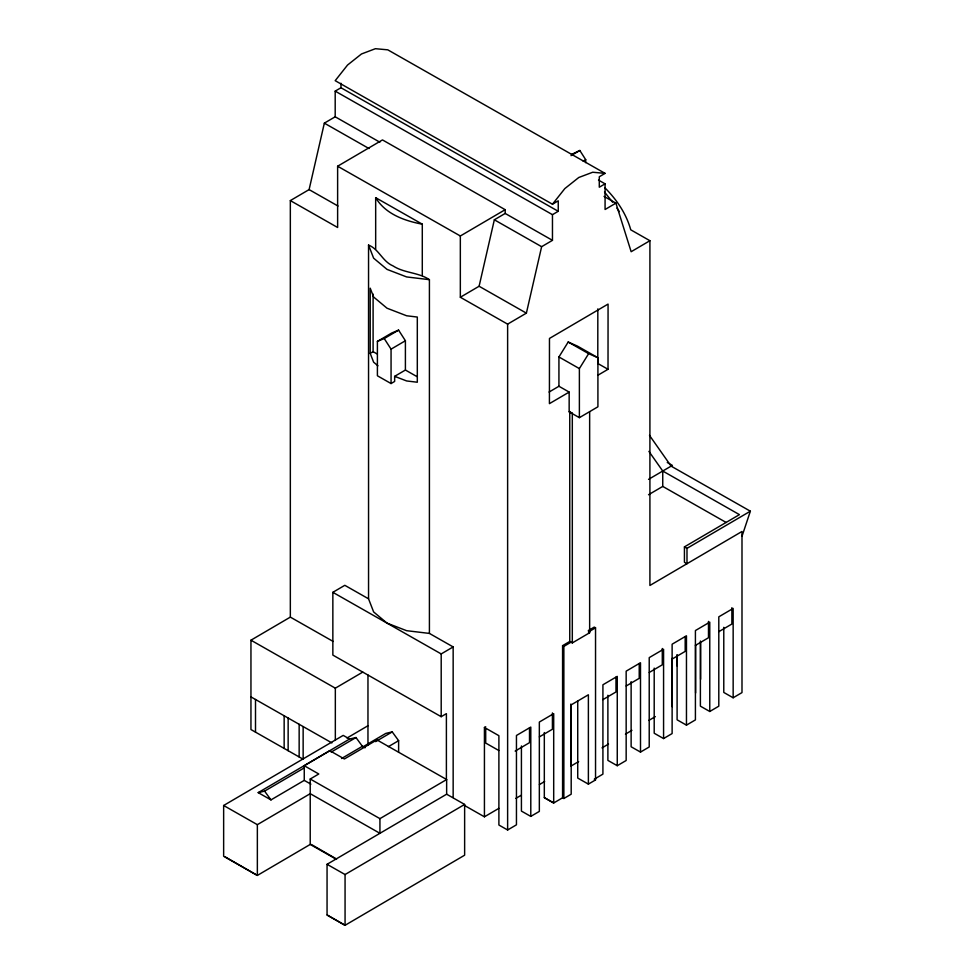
<?xml version="1.0" encoding="UTF-8"?>
<svg xmlns="http://www.w3.org/2000/svg" width="974" height="974" viewBox="0 0 974 974"><rect width="100%" height="100%" fill="white"/><g stroke="black" fill="none" stroke-linecap="round" stroke-linejoin="round"><path stroke-width="1.46" d="M597.829 308.892L597.793 363.485L608.019 369.292L608.068 304.083L549.47 338.441L549.421 403.65L569.157 392.084L558.93 386.264L549.068 392.047M303.145 726.58L303.145 759.221L250.951 729.55L250.951 640.198L290.337 617.114L290.337 200.595L309.099 189.601L324.342 123.15L335.19 116.795L335.19 91.13L340.973 87.745L340.973 83.253M598.486 180.093L605.073 183.83L599.29 187.227L599.29 176.757L605.073 173.372L387.786 49.832L375.416 48.7L361.488 53.972L347.548 65.039L335.19 80.672L552.465 204.211L558.248 200.814L558.248 211.285L552.465 214.67L552.465 240.335L541.629 246.69L526.386 313.141L507.624 324.135L460.337 297.253L479.098 286.246L494.342 219.795L505.177 213.44L505.177 209.69L382.478 139.927L337.625 166.225L337.625 227.49L290.337 200.595M741.993 536.321L750.357 511.192L671.11 466.132L649.5 435.402M558.93 386.264L558.93 356.971L568.195 342.02L577.46 346.111L597.914 357.738L597.914 406.803L579.384 417.663L569.157 411.856L569.157 392.084M579.384 417.663L579.384 368.598L588.649 353.647L597.914 357.738M552.465 204.211L564.835 188.579L578.775 177.499L592.703 172.24L605.073 173.372M571.458 154.476L579.834 150.483L585.691 159.663L585.691 162.658M571.02 155.645L579.834 150.483M583.17 161.148L585.691 159.663M460.337 297.253L460.337 235.988L505.177 209.69M377.401 341.399L391.755 332.986L398.585 330.125L405.403 340.742L405.403 370.035L394.653 376.341L394.653 381.431L391.061 383.549L377.401 375.781L377.401 341.399L384.231 338.538L398.585 330.125M604.854 187.787A211.711 122.237 0 0 1 630.75 229.815L649.914 240.712L631.152 251.718L615.909 203.14L605.073 209.495L605.073 183.83M377.936 365.786L373.626 362.194L370.205 353.367L373.103 351.675L373.103 294.075M391.061 383.549L391.061 349.155L405.403 340.742M597.853 375.258L608.019 369.292M569.157 411.856L572.31 412.952L572.31 642.913L569.753 641.464L562.582 645.665L562.582 797.779L553.695 802.99L544.32 797.657L544.32 732.533M446.396 780.271L446.396 713.638L441.198 716.694L332.852 655.088L332.852 592.326L344.808 585.313L368.549 598.815L373.626 611.916L387.019 623.129L406.633 630.689L429.412 633.417L453.154 646.919L453.154 797.511M648.538 479.366L672.377 465.402L667.263 462.492M648.538 494.743L662.746 486.416L662.746 471.039L648.915 451.376M335.336 740.398L335.336 688.18L362.766 672.097M441.198 716.694L441.198 653.931L453.154 646.919M310.743 844.129L257.355 875.431L223.643 856.268L223.643 805.498L343.213 735.394L349.605 739.035L355.997 737.537L362.389 746.303L365.031 747.801M347.024 738.024L367.965 725.74M446.64 794.2L464.635 804.439L464.635 855.196L345.064 925.3L327.057 915.061L327.057 864.303L446.64 794.2L446.64 779.541L376.926 739.899L344.382 758.977L329.845 750.711L304.253 765.722L304.253 780.381L270.979 799.898L258.195 792.629L349.605 739.035M258.195 792.629L264.587 791.131L303.766 768.169M331.184 752.086L355.997 737.537M750.357 511.192L686.987 548.35L686.987 563.727L684.43 562.266L684.43 546.889L739.436 514.637L662.746 471.039M341.557 758.515L362.389 746.303M362.852 746.875L385.838 733.398L392.23 731.9L398.622 740.666L398.622 752.378M336.529 859.397L310.219 844.434L310.219 779.017L318.79 773.989L304.253 765.722M375.623 741.64L392.23 731.9M388.407 746.656L398.622 740.666M225.177 856.864L257.355 875.431L257.355 824.674L310.219 793.676L379.933 833.318L379.933 818.647L446.64 779.541M588.284 630.592L594.274 627.086L595.54 627.816L595.54 779.931L588.381 784.119L577.728 778.068L577.728 700.842M562.582 797.779L563.861 798.497L563.861 646.395L571.032 642.183M595.54 627.816L588.369 632.016L589.647 632.747L589.647 411.868M572.31 642.913L589.647 632.747M463.575 804.95L484.431 816.809L484.431 727.468L485.697 726.726M515.173 751.076L529.515 742.663L529.515 727.822M539.365 736.892L552.416 729.246L552.416 712.919M602.943 699.612L615.982 691.966L615.982 677.125M626.185 685.988L639.224 678.342L639.224 663.501M649.256 672.462L662.296 664.816L662.296 648.489M672.145 659.045L685.185 651.399L685.185 636.558M695.436 645.385L708.488 637.739L708.488 621.412M718.824 631.676L731.876 624.03L731.876 607.703M327.203 914.988L345.064 925.3L345.064 874.542L464.635 804.439M484.431 816.809L498.834 808.371M515.843 798.4L521.078 795.332M539.401 784.594L544.636 781.513M578.629 761.583L570.837 766.161L570.837 704.068M602.029 747.874L608.531 744.063M625.43 734.153L631.931 730.342M648.83 720.431L655.332 716.62M484.431 727.468L498.895 735.687L498.895 825.027L507.624 829.994L516.451 824.82L516.451 735.48L530.793 727.067L530.793 816.407L521.419 811.086L521.419 745.962M530.793 816.407L539.34 811.403L539.34 722.051L553.695 713.638L553.695 802.966L544.32 797.633M607.886 695.266L607.886 760.39L617.26 765.71L626.16 760.499L626.16 671.159L640.502 662.746L640.502 752.086L631.128 746.766L631.128 681.642M640.502 752.086L649.22 746.973L649.22 657.633L663.574 649.22L663.574 738.56L654.199 733.239L654.199 668.115M663.574 738.56L672.121 733.556L672.121 644.204L686.463 635.803L686.463 725.143L677.1 719.81L677.1 654.698M686.463 725.143L695.412 719.896L695.412 630.555L709.766 622.143L709.766 711.483L700.391 706.162L700.391 641.038M709.766 711.483L718.8 706.187L718.8 616.834L733.154 608.421L733.154 697.774L723.779 692.441L723.779 627.329M733.154 697.774L741.993 692.587L741.993 531.475L649.914 585.459L649.914 240.712M563.861 798.497L571.19 794.2L571.19 704.859L588.381 694.779L588.381 784.119M429.412 279.672L406.633 276.933L387.019 269.384L373.626 258.171L368.549 245.071C379.056 249.198 382.392 261.422 392.997 265.878C404.198 273.219 418.443 272.233 429.412 279.672L429.412 633.417M422.29 275.618L422.29 224.178C404.527 220.842 385.363 214.024 375.672 197.673L375.672 249.113M394.653 376.341L406.633 380.956L417.31 382.234L417.31 317.049L406.633 315.771L387.019 308.21L373.626 297.009L370.205 288.182L370.205 353.367M604.05 196.407L615.909 203.14M340.973 87.745L558.248 211.285M335.19 91.13L552.465 214.67M335.19 116.795L379.848 142.192M505.177 213.44L552.465 240.335M324.342 123.15L369.012 148.547M494.342 219.795L541.629 246.69M337.625 166.225L460.337 235.988M375.672 197.673L422.29 224.178M309.099 189.601L338.002 206.025M479.098 286.246L526.386 313.141M568.195 342.02L588.649 353.647M558.93 356.971L579.384 368.598M662.746 486.416L726.214 522.502M373.103 351.675L376.828 353.793M405.403 370.035L416.896 376.573M684.43 546.889L686.987 548.35M562.582 645.665L563.861 646.395M332.852 592.326L441.198 653.931M595.54 779.931L594.274 779.2L602.918 774.123L602.918 684.783L617.26 676.37L617.26 765.71M290.337 617.114L333.132 641.44M498.773 750.491L485.697 743.052L485.697 728.211M250.951 640.198L335.336 688.18M250.951 696.897L331.878 742.906M310.219 779.017L379.933 818.647M304.253 780.381L310.864 784.143M223.643 805.498L257.355 824.674M327.057 864.303L345.064 874.542M312.045 844.884L335.543 858.447M604.513 192.024L612.634 202.251M264.587 791.131L270.979 799.898M616.883 208.107L619.427 211.626M384.231 338.538L391.061 349.155M700.623 642.937L700.623 679.28M695.619 644.544L695.619 693.001M677.027 655.259L677.027 665.863M672.218 658.254L672.218 706.722M569.753 411.503L569.753 641.464M507.624 324.135L507.624 829.994M368.549 245.071L368.549 598.815M367.965 675.019L367.965 745.037M299.152 724.303L299.152 756.956M288.146 718.045L288.146 750.698M284.152 715.78L284.152 748.434M255.505 699.49L255.505 732.144"/></g></svg>
